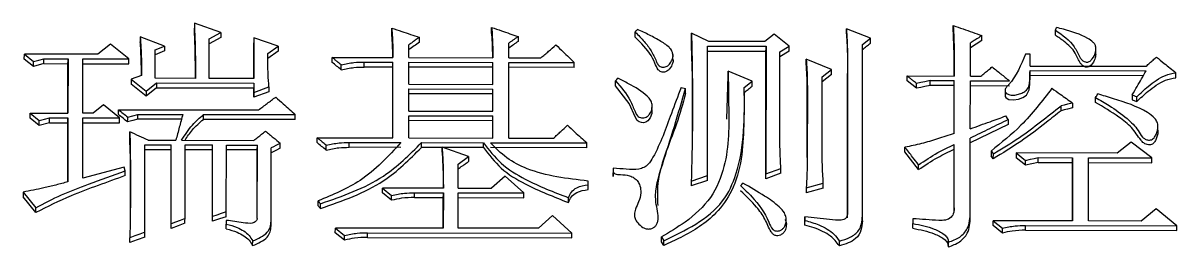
# Model space of a CAD drawing. Header units: millimetres. Extents: x 2301 to 4250, y 838 to 2217.
# Drawn here: x 2711.53 to 2722.4, y 1970.49 to 1972.6 of the extents above; entities that cross this region are included whole.
import ezdxf

# ---------------------------------------------------------------- set-up
doc = ezdxf.new("R2010")
doc.units = ezdxf.units.MM

msp = doc.modelspace()

# ---------------------------------------------------------------- linework, layer by layer
at = {"color": 7, "linetype": 'Continuous', "lineweight": 25}
for p, q in [((2713.394, 1972.512), (2713.145, 1972.599)), ((2713.145, 1972.599), (2713.145, 1972.552)), ((2713.285, 1972.452), (2713.394, 1972.512)), ((2715.946, 1972.512), (2715.946, 1972.559)), ((2717.298, 1972.467), (2717.299, 1972.514)), ((2717.991, 1972.426), (2717.829, 1972.504)), ((2718.607, 1972.494), (2718.521, 1972.425)), ((2718.748, 1972.381), (2718.607, 1972.494)), ((2719.516, 1972.458), (2719.289, 1972.545)), ((2712.355, 1972.402), (2712.236, 1972.307)), ((2712.528, 1972.263), (2712.355, 1972.402)), ((2712.863, 1972.383), (2712.636, 1972.47)), ((2712.636, 1972.47), (2712.636, 1972.423)), ((2712.777, 1972.349), (2712.863, 1972.383)), ((2713.393, 1972.465), (2713.285, 1972.405)), ((2713.285, 1972.079), (2713.285, 1972.452)), ((2713.707, 1972.46), (2713.707, 1972.078)), ((2713.934, 1972.381), (2713.707, 1972.46)), ((2713.707, 1972.46), (2713.707, 1972.413)), ((2713.707, 1972.078), (2713.707, 1972.413)), ((2713.837, 1972.312), (2713.934, 1972.381)), ((2715.167, 1972.275), (2715.167, 1972.396)), ((2716.108, 1972.273), (2716.109, 1972.412)), ((2717.979, 1971.165), (2717.98, 1972.383)), ((2717.98, 1972.383), (2718.532, 1972.382)), ((2718.521, 1972.425), (2717.991, 1972.426)), ((2718.532, 1972.382), (2718.531, 1971.181)), ((2718.661, 1972.329), (2718.748, 1972.381)), ((2719.439, 1970.786), (2719.44, 1972.397)), ((2719.44, 1972.397), (2719.516, 1972.458)), ((2720.565, 1972.435), (2720.457, 1972.366)), ((2720.457, 1972.101), (2720.457, 1972.413)), ((2711.543, 1972.261), (2711.544, 1972.308)), ((2711.544, 1972.308), (2711.63, 1972.238)), ((2712.236, 1972.307), (2711.544, 1972.308)), ((2712.777, 1972.08), (2712.777, 1972.349)), ((2712.863, 1972.337), (2712.777, 1972.302)), ((2713.934, 1972.335), (2713.837, 1972.266)), ((2714.442, 1972.23), (2714.443, 1972.276)), ((2714.443, 1972.276), (2715.016, 1972.275)), ((2715.167, 1972.275), (2715.957, 1972.274)), ((2716.108, 1972.273), (2716.411, 1972.273)), ((2717.654, 1972.295), (2717.654, 1972.306)), ((2717.654, 1972.259), (2717.654, 1972.284)), ((2717.98, 1972.336), (2718.531, 1972.335)), ((2718.53, 1971.136), (2718.531, 1972.335)), ((2718.748, 1972.334), (2718.661, 1972.283)), ((2718.661, 1971.582), (2718.661, 1972.329)), ((2721.02, 1972.308), (2720.976, 1972.308)), ((2721.019, 1972.195), (2721.02, 1972.308)), ((2721.639, 1972.302), (2721.639, 1972.349)), ((2711.63, 1972.192), (2711.543, 1972.261)), ((2711.63, 1972.192), (2711.63, 1972.238)), ((2711.727, 1972.218), (2711.63, 1972.192)), ((2711.727, 1972.264), (2711.955, 1972.264)), ((2711.727, 1972.218), (2711.727, 1972.264)), ((2711.727, 1972.218), (2711.954, 1972.217)), ((2711.955, 1972.264), (2711.954, 1971.751)), ((2711.954, 1971.751), (2711.954, 1972.217)), ((2712.095, 1972.263), (2712.528, 1972.263)), ((2712.095, 1971.751), (2712.095, 1972.263)), ((2712.095, 1972.217), (2712.528, 1972.216)), ((2714.529, 1972.161), (2714.529, 1972.207)), ((2714.745, 1972.233), (2715.016, 1972.232)), ((2714.745, 1972.186), (2714.745, 1972.233)), ((2715.016, 1972.186), (2714.745, 1972.186)), ((2715.015, 1971.519), (2715.016, 1972.232)), ((2715.015, 1971.519), (2715.016, 1972.186)), ((2715.016, 1972.186), (2715.016, 1972.232)), ((2715.167, 1972.232), (2715.957, 1972.23)), ((2715.167, 1972.024), (2715.167, 1972.232)), ((2715.957, 1972.184), (2715.167, 1972.185)), ((2715.957, 1972.022), (2715.957, 1972.23)), ((2715.957, 1972.022), (2715.957, 1972.184)), ((2716.108, 1972.23), (2716.725, 1972.229)), ((2716.108, 1971.517), (2716.108, 1972.23)), ((2716.725, 1972.182), (2716.108, 1972.184)), ((2719.148, 1972.164), (2718.91, 1972.26)), ((2719.061, 1972.095), (2719.148, 1972.164)), ((2719.299, 1972.172), (2719.298, 1970.812)), ((2719.299, 1972.172), (2719.299, 1972.126)), ((2721.019, 1972.195), (2722.112, 1972.193)), ((2712.647, 1972.106), (2712.549, 1972.072)), ((2712.549, 1972.072), (2712.69, 1971.959)), ((2713.155, 1972.079), (2712.777, 1972.08)), ((2713.707, 1972.078), (2713.285, 1972.079)), ((2717.114, 1972.009), (2717.114, 1972.055)), ((2718.161, 1971.697), (2718.174, 1972.102)), ((2718.402, 1972.052), (2718.174, 1972.148)), ((2718.174, 1972.102), (2718.174, 1972.148)), ((2719.148, 1972.117), (2719.061, 1972.048)), ((2719.061, 1971.355), (2719.061, 1972.095)), ((2719.298, 1970.768), (2719.299, 1972.126)), ((2719.862, 1972.102), (2720.305, 1972.101)), ((2719.862, 1972.055), (2719.862, 1972.102)), ((2719.948, 1971.986), (2719.862, 1972.055)), ((2720.078, 1972.058), (2720.305, 1972.058)), ((2720.078, 1972.012), (2720.078, 1972.058)), ((2720.305, 1971.562), (2720.305, 1972.058)), ((2720.305, 1972.011), (2720.305, 1972.058)), ((2720.456, 1971.605), (2720.457, 1972.057)), ((2720.457, 1972.101), (2720.554, 1972.101)), ((2720.457, 1972.057), (2720.825, 1972.057)), ((2721.019, 1972.152), (2722.112, 1972.15)), ((2721.019, 1972.105), (2721.019, 1972.152)), ((2722.085, 1972.103), (2721.019, 1972.105)), ((2722.393, 1972.085), (2722.393, 1972.132)), ((2712.69, 1971.913), (2712.549, 1972.026)), ((2712.69, 1971.959), (2712.787, 1972.037)), ((2712.787, 1971.99), (2712.69, 1971.913)), ((2712.69, 1971.959), (2712.69, 1971.913)), ((2712.787, 1972.037), (2713.707, 1972.035)), ((2712.787, 1971.99), (2713.707, 1971.989)), ((2713.707, 1972.035), (2713.707, 1971.948)), ((2713.707, 1972.035), (2713.707, 1971.989)), ((2713.707, 1971.948), (2713.847, 1972)), ((2713.707, 1971.902), (2713.707, 1971.989)), ((2713.847, 1971.954), (2713.707, 1971.902)), ((2713.847, 1972), (2713.847, 1971.954)), ((2715.167, 1972.024), (2715.957, 1972.022)), ((2715.167, 1971.98), (2715.957, 1971.979)), ((2715.167, 1971.772), (2715.167, 1971.98)), ((2715.957, 1971.77), (2715.957, 1971.979)), ((2717.731, 1971.993), (2717.774, 1971.984)), ((2717.774, 1971.938), (2717.774, 1971.984)), ((2718.326, 1971.992), (2718.402, 1972.052)), ((2718.326, 1971.946), (2718.326, 1971.992)), ((2718.921, 1971.947), (2718.92, 1971.355)), ((2718.92, 1971.901), (2718.921, 1971.947)), ((2720.305, 1972.011), (2720.078, 1972.012)), ((2720.305, 1971.562), (2720.305, 1972.011)), ((2720.457, 1972.011), (2720.824, 1972.01)), ((2720.785, 1971.974), (2720.785, 1971.971)), ((2720.785, 1971.961), (2720.785, 1971.927)), ((2715.957, 1971.933), (2715.167, 1971.934)), ((2715.956, 1971.77), (2715.957, 1971.933)), ((2718.92, 1971.336), (2718.92, 1971.901)), ((2721.982, 1971.924), (2722.025, 1971.907)), ((2721.982, 1971.924), (2721.982, 1971.878)), ((2721.982, 1971.878), (2722.025, 1971.861)), ((2711.597, 1971.752), (2711.684, 1971.682)), ((2711.597, 1971.752), (2711.954, 1971.751)), ((2711.597, 1971.706), (2711.597, 1971.752)), ((2712.192, 1971.751), (2712.095, 1971.751)), ((2712.29, 1971.829), (2712.192, 1971.751)), ((2712.441, 1971.707), (2712.29, 1971.829)), ((2712.43, 1971.785), (2713.75, 1971.783)), ((2712.43, 1971.739), (2712.43, 1971.785)), ((2712.614, 1971.741), (2713.036, 1971.741)), ((2712.614, 1971.696), (2712.614, 1971.741)), ((2713.23, 1971.694), (2713.231, 1971.74)), ((2713.231, 1971.74), (2714.096, 1971.739)), ((2715.167, 1971.772), (2715.957, 1971.77)), ((2715.167, 1971.728), (2715.957, 1971.727)), ((2715.167, 1971.519), (2715.167, 1971.728)), ((2717.456, 1971.788), (2717.457, 1971.832)), ((2717.457, 1971.834), (2717.457, 1971.834)), ((2721.311, 1971.775), (2721.311, 1971.821)), ((2711.683, 1971.636), (2711.597, 1971.706)), ((2711.683, 1971.636), (2711.684, 1971.682)), ((2711.781, 1971.662), (2711.683, 1971.636)), ((2711.781, 1971.708), (2711.954, 1971.708)), ((2711.781, 1971.662), (2711.781, 1971.708)), ((2711.781, 1971.662), (2711.954, 1971.662)), ((2711.953, 1971.106), (2711.954, 1971.662)), ((2711.954, 1971.708), (2711.954, 1971.106)), ((2712.094, 1971.141), (2712.095, 1971.708)), ((2712.095, 1971.708), (2712.441, 1971.707)), ((2712.095, 1971.662), (2712.441, 1971.661)), ((2712.441, 1971.661), (2712.441, 1971.707)), ((2713.024, 1971.695), (2712.614, 1971.696)), ((2714.096, 1971.693), (2713.23, 1971.694)), ((2715.956, 1971.681), (2715.167, 1971.682)), ((2715.956, 1971.518), (2715.957, 1971.727)), ((2715.956, 1971.518), (2715.956, 1971.681)), ((2720.813, 1971.646), (2720.456, 1971.472)), ((2720.813, 1971.692), (2720.792, 1971.726)), ((2720.813, 1971.692), (2720.813, 1971.646)), ((2722.224, 1971.593), (2722.224, 1971.639)), ((2712.538, 1971.53), (2712.538, 1971.576)), ((2712.54, 1971.373), (2712.538, 1971.53)), ((2714.301, 1971.521), (2715.015, 1971.519)), ((2714.301, 1971.475), (2714.301, 1971.521)), ((2715.167, 1971.519), (2715.956, 1971.518)), ((2716.108, 1971.517), (2716.53, 1971.517)), ((2720.456, 1970.819), (2720.456, 1971.518)), ((2712.678, 1970.632), (2712.679, 1971.454)), ((2712.927, 1971.408), (2712.678, 1971.408)), ((2712.679, 1971.454), (2712.927, 1971.453)), ((2712.711, 1971.497), (2712.971, 1971.497)), ((2712.926, 1970.666), (2712.927, 1971.408)), ((2712.927, 1970.71), (2712.927, 1971.453)), ((2712.927, 1971.408), (2712.927, 1971.453)), ((2713.025, 1971.497), (2713.706, 1971.496)), ((2713.057, 1971.453), (2713.317, 1971.453)), ((2713.057, 1970.762), (2713.057, 1971.453)), ((2713.317, 1971.407), (2713.057, 1971.408)), ((2713.316, 1970.78), (2713.317, 1971.453)), ((2713.316, 1970.735), (2713.317, 1971.407)), ((2713.317, 1971.407), (2713.317, 1971.453)), ((2713.446, 1970.823), (2713.447, 1971.452)), ((2713.738, 1971.406), (2713.446, 1971.407)), ((2713.447, 1971.452), (2713.739, 1971.452)), ((2713.738, 1970.761), (2713.739, 1971.452)), ((2713.738, 1971.406), (2713.739, 1971.452)), ((2713.738, 1970.761), (2713.738, 1971.406)), ((2713.868, 1970.735), (2713.869, 1971.425)), ((2714.388, 1971.405), (2714.388, 1971.451)), ((2714.604, 1971.476), (2715.091, 1971.476)), ((2714.604, 1971.431), (2714.604, 1971.476)), ((2715.091, 1971.43), (2714.604, 1971.431)), ((2715.285, 1971.43), (2715.286, 1971.475)), ((2715.48, 1971.429), (2715.285, 1971.43)), ((2715.286, 1971.475), (2715.87, 1971.474)), ((2715.729, 1971.344), (2715.48, 1971.431)), ((2715.87, 1971.429), (2715.486, 1971.429)), ((2715.87, 1971.429), (2715.87, 1971.474)), ((2716.843, 1971.427), (2715.934, 1971.429)), ((2715.935, 1971.474), (2716.843, 1971.472)), ((2719.839, 1971.387), (2719.84, 1971.432)), ((2720.304, 1970.863), (2720.305, 1971.457)), ((2720.304, 1970.862), (2720.305, 1971.412)), ((2721.971, 1971.48), (2721.841, 1971.376)), ((2722.165, 1971.332), (2721.971, 1971.48)), ((2712.54, 1971.377), (2712.54, 1970.723)), ((2715.632, 1971.274), (2715.729, 1971.344)), ((2719.969, 1971.221), (2719.839, 1971.387)), ((2720.651, 1971.396), (2720.673, 1971.369)), ((2720.651, 1971.396), (2720.651, 1971.35)), ((2720.672, 1971.324), (2720.651, 1971.35)), ((2720.672, 1971.324), (2720.673, 1971.369)), ((2720.889, 1971.378), (2720.975, 1971.308)), ((2721.841, 1971.376), (2720.889, 1971.378)), ((2720.975, 1971.262), (2720.889, 1971.332)), ((2720.975, 1971.262), (2720.975, 1971.308)), ((2721.094, 1971.334), (2721.419, 1971.333)), ((2721.094, 1971.288), (2721.094, 1971.334)), ((2721.419, 1971.333), (2721.418, 1970.738)), ((2721.419, 1971.288), (2721.419, 1971.333)), ((2721.57, 1971.333), (2722.165, 1971.332)), ((2721.57, 1970.738), (2721.57, 1971.333)), ((2712.484, 1971.245), (2712.094, 1971.141)), ((2712.494, 1971.21), (2712.484, 1971.245)), ((2712.494, 1971.165), (2712.494, 1971.21)), ((2715.631, 1971.047), (2715.632, 1971.274)), ((2717.092, 1971.236), (2717.092, 1971.201)), ((2717.092, 1971.236), (2717.092, 1971.191)), ((2717.092, 1971.201), (2717.092, 1971.156)), ((2717.092, 1971.156), (2717.092, 1971.191)), ((2718.671, 1971.188), (2718.53, 1971.136)), ((2718.531, 1971.181), (2718.671, 1971.233)), ((2719.969, 1971.221), (2719.969, 1971.266)), ((2721.094, 1971.288), (2720.975, 1971.262)), ((2721.094, 1971.288), (2721.419, 1971.288)), ((2721.418, 1970.738), (2721.419, 1971.288)), ((2721.57, 1971.288), (2722.165, 1971.286)), ((2716.075, 1971.16), (2715.945, 1971.046)), ((2716.248, 1971.002), (2716.075, 1971.16)), ((2716.854, 1971.079), (2716.854, 1971.114)), ((2716.854, 1971.034), (2716.854, 1971.079)), ((2717.827, 1971.113), (2717.979, 1971.165)), ((2717.979, 1971.12), (2717.827, 1971.068)), ((2718.53, 1971.136), (2718.531, 1971.181)), ((2718.909, 1971.049), (2719.071, 1971.093)), ((2711.532, 1971.01), (2711.531, 1970.966)), ((2711.532, 1971.01), (2711.65, 1970.862)), ((2714.917, 1971.048), (2715.004, 1970.978)), ((2715.491, 1971.047), (2714.917, 1971.048)), ((2714.917, 1971.003), (2714.917, 1971.048)), ((2715.004, 1970.933), (2714.917, 1971.003)), ((2715.004, 1970.933), (2715.004, 1970.978)), ((2715.22, 1971.004), (2715.491, 1971.003)), ((2715.22, 1970.959), (2715.22, 1971.004)), ((2715.491, 1971.003), (2715.49, 1970.67)), ((2715.631, 1971.047), (2715.945, 1971.046)), ((2715.631, 1971.003), (2716.248, 1971.002)), ((2715.631, 1970.67), (2715.631, 1971.003)), ((2719.071, 1971.048), (2718.909, 1971.004)), ((2711.65, 1970.817), (2711.531, 1970.966)), ((2711.65, 1970.817), (2711.65, 1970.862)), ((2714.333, 1970.856), (2714.333, 1970.9)), ((2715.22, 1970.959), (2715.49, 1970.958)), ((2715.49, 1970.67), (2715.49, 1970.958)), ((2715.631, 1970.958), (2716.248, 1970.957)), ((2720.304, 1970.818), (2720.304, 1970.863)), ((2713.316, 1970.735), (2713.316, 1970.78)), ((2716.518, 1970.791), (2716.388, 1970.669)), ((2716.702, 1970.624), (2716.518, 1970.791)), ((2718.712, 1970.791), (2718.712, 1970.797)), ((2718.898, 1970.743), (2718.898, 1970.778)), ((2718.898, 1970.778), (2718.898, 1970.733)), ((2719.439, 1970.741), (2719.439, 1970.786)), ((2719.915, 1970.759), (2719.914, 1970.714)), ((2719.915, 1970.759), (2719.915, 1970.715)), ((2720.453, 1970.712), (2720.454, 1970.756)), ((2720.455, 1970.774), (2720.456, 1970.819)), ((2722.208, 1970.851), (2722.067, 1970.737)), ((2722.403, 1970.693), (2722.208, 1970.851)), ((2712.926, 1970.666), (2712.927, 1970.71)), ((2713.446, 1970.744), (2713.446, 1970.709)), ((2713.446, 1970.744), (2713.446, 1970.7)), ((2713.446, 1970.665), (2713.446, 1970.709)), ((2713.446, 1970.665), (2713.446, 1970.7)), ((2713.868, 1970.69), (2713.868, 1970.735)), ((2714.473, 1970.628), (2714.474, 1970.672)), ((2714.474, 1970.672), (2714.56, 1970.602)), ((2715.49, 1970.67), (2714.474, 1970.672)), ((2716.388, 1970.669), (2715.631, 1970.67)), ((2718.898, 1970.698), (2718.898, 1970.743)), ((2718.898, 1970.698), (2718.898, 1970.733)), ((2719.914, 1970.67), (2719.915, 1970.715)), ((2719.914, 1970.67), (2719.914, 1970.714)), ((2720.672, 1970.74), (2720.758, 1970.669)), ((2721.418, 1970.738), (2720.672, 1970.74)), ((2720.672, 1970.695), (2720.672, 1970.74)), ((2720.758, 1970.625), (2720.672, 1970.695)), ((2720.758, 1970.625), (2720.758, 1970.669)), ((2720.975, 1970.695), (2722.403, 1970.693)), ((2720.975, 1970.651), (2720.975, 1970.695)), ((2720.975, 1970.651), (2722.402, 1970.648)), ((2722.067, 1970.737), (2721.57, 1970.738)), ((2712.537, 1970.535), (2712.537, 1970.579)), ((2713.694, 1970.507), (2713.695, 1970.551)), ((2714.56, 1970.558), (2714.473, 1970.628)), ((2714.56, 1970.558), (2714.56, 1970.602)), ((2714.776, 1970.628), (2716.702, 1970.624)), ((2714.776, 1970.583), (2714.776, 1970.628)), ((2714.776, 1970.583), (2716.702, 1970.58)), ((2717.545, 1970.543), (2717.546, 1970.588)), ((2717.567, 1970.508), (2717.545, 1970.543)), ((2717.546, 1970.588), (2717.567, 1970.552))]:
    msp.add_line(p, q, dxfattribs=at)
at = {"color": 7, "linetype": 'Continuous', "lineweight": 25, "flags": 128}
for points in [[(2713.394, 1972.512), (2713.393, 1972.486), (2713.393, 1972.465)], [(2715.005, 1972.506), (2715.005, 1972.532), (2715.005, 1972.552)], [(2717.299, 1972.514), (2717.309, 1972.527), (2717.32, 1972.54)], [(2717.828, 1972.457), (2717.829, 1972.483), (2717.829, 1972.504)], [(2719.289, 1972.498), (2719.289, 1972.524), (2719.289, 1972.545)], [(2720.295, 1972.53), (2720.295, 1972.557), (2720.295, 1972.577)], [(2721.258, 1972.485), (2721.258, 1972.5), (2721.258, 1972.516), (2721.258, 1972.532)], [(2712.863, 1972.383), (2712.863, 1972.357), (2712.863, 1972.337)], [(2713.934, 1972.381), (2713.934, 1972.355), (2713.934, 1972.335)], [(2715.265, 1972.419), (2715.265, 1972.445), (2715.265, 1972.465)], [(2716.195, 1972.472), (2716.195, 1972.446), (2716.195, 1972.426)], [(2718.531, 1972.335), (2718.532, 1972.361), (2718.532, 1972.382)], [(2718.748, 1972.334), (2718.748, 1972.361), (2718.748, 1972.381)], [(2719.516, 1972.411), (2719.516, 1972.437), (2719.516, 1972.458)], [(2720.565, 1972.435), (2720.565, 1972.461), (2720.565, 1972.482)], [(2711.63, 1972.238), (2711.679, 1972.251), (2711.727, 1972.264)], [(2711.954, 1972.217), (2711.955, 1972.243), (2711.955, 1972.264)], [(2712.528, 1972.216), (2712.528, 1972.242), (2712.528, 1972.263)], [(2715.957, 1972.184), (2715.957, 1972.21), (2715.957, 1972.23)], [(2716.725, 1972.182), (2716.725, 1972.208), (2716.725, 1972.229)], [(2718.91, 1972.213), (2718.91, 1972.239), (2718.91, 1972.26)], [(2719.148, 1972.117), (2719.148, 1972.143), (2719.148, 1972.164)], [(2712.549, 1972.072), (2712.549, 1972.046), (2712.549, 1972.026)], [(2717.114, 1972.055), (2717.125, 1972.068), (2717.136, 1972.081)], [(2720.078, 1972.058), (2720.029, 1972.048), (2719.989, 1972.04), (2719.948, 1972.032)], [(2720.79, 1971.936), (2720.784, 1971.923), (2720.785, 1971.91), (2720.792, 1971.899), (2720.804, 1971.889), (2720.818, 1971.882), (2720.864, 1971.876), (2720.909, 1971.883), (2720.95, 1971.899), (2720.985, 1971.923), (2721.009, 1971.971), (2721.016, 1972.023), (2721.019, 1972.105), (2721.019, 1972.105)], [(2712.787, 1972.037), (2712.787, 1972.011), (2712.787, 1971.99)], [(2713.707, 1971.948), (2713.707, 1971.922), (2713.707, 1971.902)], [(2715.957, 1971.933), (2715.957, 1971.958), (2715.957, 1971.979)], [(2717.456, 1971.788), (2717.456, 1971.748), (2717.44, 1971.708), (2717.419, 1971.681), (2717.4, 1971.668), (2717.378, 1971.662), (2717.357, 1971.663), (2717.335, 1971.67), (2717.318, 1971.683), (2717.301, 1971.71), (2717.241, 1971.843), (2717.114, 1972.009), (2717.114, 1972.009)], [(2718.401, 1972.006), (2718.401, 1972.032), (2718.402, 1972.052)], [(2719.948, 1971.986), (2719.948, 1972.012), (2719.948, 1972.032)], [(2720.078, 1972.012), (2720.029, 1972.002), (2719.989, 1971.994), (2719.948, 1971.986)], [(2721.419, 1971.847), (2721.371, 1971.836), (2721.341, 1971.828), (2721.311, 1971.821)], [(2721.419, 1971.847), (2721.419, 1971.821), (2721.419, 1971.801)], [(2721.636, 1971.853), (2721.636, 1971.873), (2721.636, 1971.886), (2721.636, 1971.899)], [(2722.025, 1971.861), (2722.025, 1971.884), (2722.025, 1971.895), (2722.025, 1971.907)], [(2712.517, 1971.715), (2712.565, 1971.728), (2712.614, 1971.741)], [(2714.096, 1971.693), (2714.096, 1971.719), (2714.096, 1971.739)], [(2721.419, 1971.801), (2721.371, 1971.79), (2721.341, 1971.782), (2721.311, 1971.775)], [(2711.684, 1971.682), (2711.732, 1971.695), (2711.781, 1971.708)], [(2711.954, 1971.662), (2711.954, 1971.688), (2711.954, 1971.708)], [(2712.516, 1971.67), (2712.517, 1971.695), (2712.517, 1971.715)], [(2712.614, 1971.696), (2712.565, 1971.683), (2712.516, 1971.67)], [(2715.956, 1971.681), (2715.956, 1971.706), (2715.957, 1971.727)], [(2713.955, 1971.423), (2713.912, 1971.402), (2713.868, 1971.38)], [(2713.955, 1971.469), (2713.933, 1971.458), (2713.912, 1971.447), (2713.89, 1971.436), (2713.869, 1971.425)], [(2713.955, 1971.423), (2713.955, 1971.449), (2713.955, 1971.469)], [(2715.48, 1971.386), (2715.48, 1971.411), (2715.48, 1971.431)], [(2716.843, 1971.427), (2716.843, 1971.452), (2716.843, 1971.472)], [(2720.305, 1971.412), (2720.305, 1971.425), (2720.305, 1971.439), (2720.305, 1971.457)], [(2715.729, 1971.344), (2715.729, 1971.318), (2715.729, 1971.298)], [(2720.889, 1971.378), (2720.889, 1971.352), (2720.889, 1971.332)], [(2720.975, 1971.308), (2721.024, 1971.318), (2721.059, 1971.326), (2721.094, 1971.334)], [(2722.165, 1971.286), (2722.165, 1971.312), (2722.165, 1971.332)], [(2718.671, 1971.188), (2718.671, 1971.214), (2718.671, 1971.233)], [(2717.827, 1971.113), (2717.827, 1971.087), (2717.827, 1971.068)], [(2717.979, 1971.12), (2717.979, 1971.145), (2717.979, 1971.165)], [(2718.292, 1971.068), (2718.303, 1971.081), (2718.314, 1971.094)], [(2719.071, 1971.048), (2719.071, 1971.073), (2719.071, 1971.093)], [(2715.49, 1970.958), (2715.491, 1970.983), (2715.491, 1971.003)], [(2716.248, 1970.957), (2716.248, 1970.982), (2716.248, 1971.002)], [(2718.909, 1971.049), (2718.909, 1971.024), (2718.909, 1971.004)], [(2714.311, 1970.882), (2714.311, 1970.898), (2714.311, 1970.912), (2714.312, 1970.927)], [(2714.311, 1970.882), (2714.317, 1970.875), (2714.322, 1970.869), (2714.333, 1970.856)], [(2714.312, 1970.927), (2714.322, 1970.913), (2714.333, 1970.9)], [(2713.057, 1970.762), (2713.011, 1970.744), (2712.969, 1970.727), (2712.927, 1970.71)], [(2713.056, 1970.718), (2713.056, 1970.743), (2713.057, 1970.762)], [(2713.446, 1970.823), (2713.399, 1970.807), (2713.358, 1970.793), (2713.316, 1970.78)], [(2713.446, 1970.778), (2713.381, 1970.757), (2713.316, 1970.735)], [(2713.446, 1970.778), (2713.446, 1970.803), (2713.446, 1970.823)], [(2713.056, 1970.718), (2712.991, 1970.692), (2712.926, 1970.666)], [(2722.402, 1970.648), (2722.403, 1970.673), (2722.403, 1970.693)], [(2712.678, 1970.632), (2712.632, 1970.614), (2712.584, 1970.597), (2712.537, 1970.579)], [(2712.678, 1970.587), (2712.607, 1970.561), (2712.537, 1970.535)], [(2712.678, 1970.587), (2712.678, 1970.612), (2712.678, 1970.632)], [(2716.702, 1970.58), (2716.702, 1970.605), (2716.702, 1970.624)], [(2717.567, 1970.508), (2717.567, 1970.528), (2717.567, 1970.54), (2717.567, 1970.552)], [(2719.222, 1970.505), (2719.222, 1970.518), (2719.222, 1970.531), (2719.222, 1970.549)], [(2720.25, 1970.494), (2720.25, 1970.507), (2720.25, 1970.52), (2720.25, 1970.539)]]:
    msp.add_lwpolyline(points, dxfattribs=at)
at = {"color": 7, "linetype": 'Continuous', "lineweight": 25}
for points, knots in [([(2713.145, 1972.599), (2713.149, 1972.502), (2713.154, 1972.366), (2713.155, 1972.193), (2713.155, 1972.117), (2713.155, 1972.079)], [0, 0, 0, 0, 0.5632267, 0.7816065, 1, 1, 1, 1]), ([(2713.155, 1972.079), (2713.155, 1972.112), (2713.155, 1972.194), (2713.153, 1972.351), (2713.148, 1972.476), (2713.145, 1972.552)], [0, 0, 0, 0, 0.208731, 0.5152, 1, 1, 1, 1]), ([(2715.005, 1972.552), (2715.007, 1972.523), (2715.012, 1972.462), (2715.015, 1972.37), (2715.016, 1972.307), (2715.016, 1972.275)], [0, 0, 0, 0, 0.319584, 0.659717, 1, 1, 1, 1]), ([(2715.005, 1972.552), (2715.037, 1972.542), (2715.095, 1972.522), (2715.182, 1972.493), (2715.237, 1972.475), (2715.265, 1972.465)], [0, 0, 0, 0, 0.3604045, 0.6802023, 1, 1, 1, 1]), ([(2715.015, 1972.275), (2715.015, 1972.29), (2715.014, 1972.335), (2715.011, 1972.412), (2715.007, 1972.474), (2715.005, 1972.506)], [0, 0, 0, 0, 0.186507, 0.593139, 1, 1, 1, 1]), ([(2715.946, 1972.559), (2715.949, 1972.529), (2715.953, 1972.467), (2715.956, 1972.372), (2715.957, 1972.306), (2715.957, 1972.274)], [0, 0, 0, 0, 0.314477, 0.657155, 1, 1, 1, 1]), ([(2715.946, 1972.559), (2715.977, 1972.549), (2716.034, 1972.529), (2716.117, 1972.5), (2716.169, 1972.481), (2716.195, 1972.472)], [0, 0, 0, 0, 0.374011, 0.687005, 1, 1, 1, 1]), ([(2715.956, 1972.274), (2715.956, 1972.288), (2715.956, 1972.336), (2715.953, 1972.415), (2715.949, 1972.48), (2715.946, 1972.512)], [0, 0, 0, 0, 0.185295, 0.592481, 1, 1, 1, 1]), ([(2717.299, 1972.514), (2717.328, 1972.485), (2717.384, 1972.43), (2717.453, 1972.339), (2717.488, 1972.264), (2717.508, 1972.215), (2717.524, 1972.196), (2717.541, 1972.187), (2717.561, 1972.184), (2717.581, 1972.186), (2717.603, 1972.195), (2717.628, 1972.217), (2717.646, 1972.25), (2717.658, 1972.289), (2717.65, 1972.327), (2717.618, 1972.38), (2717.537, 1972.431), (2717.434, 1972.488), (2717.358, 1972.522), (2717.32, 1972.54)], [0, 0, 0, 0, 0.120486, 0.230167, 0.339822, 0.3746, 0.39298, 0.411575, 0.427591, 0.446557, 0.467304, 0.493911, 0.54294, 0.579845, 0.617018, 0.661528, 0.765545, 0.882402, 1, 1, 1, 1]), ([(2717.829, 1972.504), (2717.831, 1972.429), (2717.836, 1972.203), (2717.842, 1971.74), (2717.833, 1971.351), (2717.827, 1971.113)], [0, 0, 0, 0, 0.1629699, 0.4889248, 1, 1, 1, 1]), ([(2719.289, 1972.545), (2719.291, 1972.508), (2719.296, 1972.435), (2719.299, 1972.31), (2719.299, 1972.223), (2719.299, 1972.172)], [0, 0, 0, 0, 0.296264, 0.592549, 1, 1, 1, 1]), ([(2719.289, 1972.498), (2719.291, 1972.461), (2719.296, 1972.389), (2719.299, 1972.265), (2719.299, 1972.177), (2719.299, 1972.126)], [0, 0, 0, 0, 0.293714, 0.587449, 1, 1, 1, 1]), ([(2720.295, 1972.577), (2720.299, 1972.496), (2720.304, 1972.376), (2720.305, 1972.217), (2720.305, 1972.14), (2720.305, 1972.101)], [0, 0, 0, 0, 0.51479, 0.757386, 1, 1, 1, 1]), ([(2720.295, 1972.577), (2720.326, 1972.566), (2720.387, 1972.545), (2720.477, 1972.513), (2720.536, 1972.492), (2720.565, 1972.482)], [0, 0, 0, 0, 0.343534, 0.671767, 1, 1, 1, 1]), ([(2720.305, 1972.101), (2720.305, 1972.127), (2720.305, 1972.194), (2720.303, 1972.337), (2720.298, 1972.454), (2720.295, 1972.53)], [0, 0, 0, 0, 0.180625, 0.46896, 1, 1, 1, 1]), ([(2721.258, 1972.532), (2721.325, 1972.486), (2721.427, 1972.416), (2721.473, 1972.302), (2721.501, 1972.257), (2721.519, 1972.242), (2721.536, 1972.234), (2721.555, 1972.231), (2721.571, 1972.234), (2721.589, 1972.245), (2721.616, 1972.275), (2721.637, 1972.318), (2721.641, 1972.364), (2721.633, 1972.395), (2721.608, 1972.427), (2721.514, 1972.49), (2721.391, 1972.526), (2721.29, 1972.553), (2721.269, 1972.558)], [0, 0, 0, 0, 0.227642, 0.340918, 0.369431, 0.383636, 0.40814, 0.421602, 0.435184, 0.450933, 0.481252, 0.554321, 0.592682, 0.621742, 0.650784, 0.712011, 0.938181, 1, 1, 1, 1]), ([(2721.258, 1972.532), (2721.259, 1972.534), (2721.261, 1972.54), (2721.265, 1972.549), (2721.267, 1972.555), (2721.269, 1972.558)], [0, 0, 0, 0, 0.250291, 0.625145, 1, 1, 1, 1]), ([(2712.636, 1972.47), (2712.638, 1972.436), (2712.642, 1972.367), (2712.647, 1972.246), (2712.647, 1972.159), (2712.647, 1972.106)], [0, 0, 0, 0, 0.284728, 0.569466, 1, 1, 1, 1]), ([(2712.646, 1972.106), (2712.646, 1972.125), (2712.646, 1972.178), (2712.644, 1972.284), (2712.639, 1972.371), (2712.636, 1972.423)], [0, 0, 0, 0, 0.178051, 0.501334, 1, 1, 1, 1]), ([(2715.265, 1972.465), (2715.252, 1972.456), (2715.229, 1972.44), (2715.197, 1972.417), (2715.177, 1972.403), (2715.167, 1972.396)], [0, 0, 0, 0, 0.400148, 0.700074, 1, 1, 1, 1]), ([(2715.265, 1972.419), (2715.248, 1972.407), (2715.216, 1972.384), (2715.184, 1972.361), (2715.167, 1972.35)], [0, 0, 0, 0, 0.500981, 1, 1, 1, 1]), ([(2716.195, 1972.472), (2716.188, 1972.467), (2716.174, 1972.457), (2716.152, 1972.442), (2716.13, 1972.427), (2716.116, 1972.417), (2716.109, 1972.412)], [0, 0, 0, 0, 0.25, 0.5, 0.75, 1, 1, 1, 1]), ([(2716.195, 1972.426), (2716.181, 1972.416), (2716.152, 1972.395), (2716.123, 1972.375), (2716.109, 1972.365)], [0, 0, 0, 0, 0.501104, 1, 1, 1, 1]), ([(2716.411, 1972.273), (2716.423, 1972.283), (2716.447, 1972.304), (2716.494, 1972.344), (2716.529, 1972.374), (2716.552, 1972.394)], [0, 0, 0, 0, 0.254609, 0.509219, 1, 1, 1, 1]), ([(2716.552, 1972.394), (2716.575, 1972.372), (2716.615, 1972.334), (2716.673, 1972.279), (2716.708, 1972.246), (2716.725, 1972.229)], [0, 0, 0, 0, 0.393554, 0.696777, 1, 1, 1, 1]), ([(2717.653, 1972.259), (2717.653, 1972.258), (2717.658, 1972.245), (2717.65, 1972.212), (2717.632, 1972.177), (2717.607, 1972.152), (2717.586, 1972.141), (2717.564, 1972.137), (2717.543, 1972.14), (2717.526, 1972.149), (2717.502, 1972.174), (2717.472, 1972.27), (2717.395, 1972.373), (2717.32, 1972.446), (2717.298, 1972.467)], [0, 0, 0, 0, 0.004934, 0.070078, 0.167112, 0.208023, 0.242926, 0.27788, 0.312683, 0.339657, 0.36657, 0.483284, 0.85074, 1, 1, 1, 1]), ([(2717.833, 1972.237), (2717.833, 1972.256), (2717.832, 1972.292), (2717.83, 1972.366), (2717.829, 1972.421), (2717.828, 1972.457)], [0, 0, 0, 0, 0.249999, 0.499999, 1, 1, 1, 1]), ([(2719.44, 1972.351), (2719.453, 1972.361), (2719.478, 1972.381), (2719.503, 1972.401), (2719.516, 1972.411)], [0, 0, 0, 0, 0.5, 1, 1, 1, 1]), ([(2720.565, 1972.482), (2720.552, 1972.473), (2720.527, 1972.457), (2720.491, 1972.434), (2720.468, 1972.42), (2720.457, 1972.413)], [0, 0, 0, 0, 0.37438, 0.68719, 1, 1, 1, 1]), ([(2721.638, 1972.303), (2721.636, 1972.289), (2721.631, 1972.253), (2721.606, 1972.215), (2721.58, 1972.192), (2721.565, 1972.186), (2721.549, 1972.184), (2721.531, 1972.189), (2721.511, 1972.201), (2721.476, 1972.242), (2721.448, 1972.332), (2721.356, 1972.418), (2721.285, 1972.466), (2721.258, 1972.485)], [0, 0, 0, 0, 0.075154, 0.191441, 0.226394, 0.248887, 0.271547, 0.299758, 0.340806, 0.382933, 0.572526, 0.832032, 1, 1, 1, 1]), ([(2713.847, 1972), (2713.845, 1972.039), (2713.84, 1972.11), (2713.837, 1972.214), (2713.837, 1972.279), (2713.837, 1972.312)], [0, 0, 0, 0, 0.370983, 0.685388, 1, 1, 1, 1]), ([(2714.529, 1972.207), (2714.517, 1972.217), (2714.496, 1972.233), (2714.467, 1972.257), (2714.451, 1972.27), (2714.443, 1972.276)], [0, 0, 0, 0, 0.4283604, 0.7141802, 1, 1, 1, 1]), ([(2720.976, 1972.308), (2720.934, 1972.205), (2720.887, 1972.093), (2720.796, 1971.997), (2720.783, 1971.975), (2720.784, 1971.956), (2720.792, 1971.944), (2720.804, 1971.934), (2720.827, 1971.923), (2720.865, 1971.92), (2720.91, 1971.928), (2720.951, 1971.944), (2720.992, 1971.97), (2721.013, 1972.017), (2721.017, 1972.079), (2721.018, 1972.124), (2721.019, 1972.152)], [0, 0, 0, 0, 0.410683, 0.44895, 0.485442, 0.501739, 0.51856, 0.536626, 0.555643, 0.608214, 0.659889, 0.710594, 0.760792, 0.827972, 0.894991, 1, 1, 1, 1]), ([(2722.112, 1972.193), (2722.124, 1972.204), (2722.146, 1972.223), (2722.178, 1972.252), (2722.199, 1972.27), (2722.209, 1972.28)], [0, 0, 0, 0, 0.362123, 0.681062, 1, 1, 1, 1]), ([(2722.209, 1972.28), (2722.234, 1972.26), (2722.277, 1972.225), (2722.338, 1972.176), (2722.375, 1972.147), (2722.393, 1972.132)], [0, 0, 0, 0, 0.403141, 0.70157, 1, 1, 1, 1]), ([(2714.529, 1972.161), (2714.514, 1972.172), (2714.486, 1972.195), (2714.457, 1972.218), (2714.442, 1972.23)], [0, 0, 0, 0, 0.499999, 1, 1, 1, 1]), ([(2714.529, 1972.207), (2714.569, 1972.216), (2714.64, 1972.231), (2714.713, 1972.232), (2714.745, 1972.233)], [0, 0, 0, 0, 0.558835, 1, 1, 1, 1]), ([(2714.529, 1972.161), (2714.569, 1972.169), (2714.64, 1972.184), (2714.713, 1972.186), (2714.745, 1972.186)], [0, 0, 0, 0, 0.558823, 1, 1, 1, 1]), ([(2717.833, 1972.228), (2717.835, 1972.077), (2717.838, 1971.851), (2717.835, 1971.59), (2717.834, 1971.482), (2717.834, 1971.461), (2717.834, 1971.459), (2717.834, 1971.459), (2717.834, 1971.459)], [0, 0, 0, 0, 0.593211, 0.883787, 0.986393, 0.993028, 0.998125, 1, 1, 1, 1]), ([(2718.91, 1972.26), (2718.913, 1972.226), (2718.918, 1972.158), (2718.92, 1972.054), (2718.921, 1971.983), (2718.921, 1971.947)], [0, 0, 0, 0, 0.318731, 0.6592723, 1, 1, 1, 1]), ([(2718.92, 1971.901), (2718.92, 1971.934), (2718.92, 1972.003), (2718.917, 1972.107), (2718.912, 1972.178), (2718.91, 1972.213)], [0, 0, 0, 0, 0.315997, 0.657909, 1, 1, 1, 1]), ([(2720.554, 1972.101), (2720.567, 1972.11), (2720.591, 1972.13), (2720.627, 1972.159), (2720.651, 1972.178), (2720.662, 1972.187)], [0, 0, 0, 0, 0.342692, 0.671346, 1, 1, 1, 1]), ([(2720.662, 1972.187), (2720.69, 1972.165), (2720.744, 1972.122), (2720.798, 1972.078), (2720.825, 1972.057)], [0, 0, 0, 0, 0.5, 1, 1, 1, 1]), ([(2717.114, 1972.055), (2717.166, 1971.996), (2717.242, 1971.907), (2717.286, 1971.791), (2717.309, 1971.74), (2717.327, 1971.72), (2717.347, 1971.71), (2717.37, 1971.706), (2717.392, 1971.709), (2717.415, 1971.721), (2717.438, 1971.746), (2717.458, 1971.785), (2717.46, 1971.832), (2717.445, 1971.876), (2717.378, 1971.951), (2717.267, 1972.014), (2717.17, 1972.064), (2717.136, 1972.081)], [0, 0, 0, 0, 0.226354, 0.339207, 0.374159, 0.395068, 0.416135, 0.435555, 0.456987, 0.476773, 0.506217, 0.555773, 0.604136, 0.646938, 0.693733, 0.894301, 1, 1, 1, 1]), ([(2718.174, 1972.148), (2718.176, 1972.044), (2718.181, 1971.745), (2718.185, 1971.337), (2718.028, 1970.947), (2717.795, 1970.735), (2717.621, 1970.632), (2717.546, 1970.588)], [0, 0, 0, 0, 0.178225, 0.509524, 0.685628, 0.86265, 1, 1, 1, 1]), ([(2719.948, 1972.032), (2719.936, 1972.042), (2719.915, 1972.059), (2719.887, 1972.082), (2719.87, 1972.095), (2719.862, 1972.102)], [0, 0, 0, 0, 0.4283606, 0.7141803, 1, 1, 1, 1]), ([(2721.982, 1971.924), (2721.997, 1971.951), (2722.026, 1972.001), (2722.07, 1972.076), (2722.098, 1972.125), (2722.112, 1972.15)], [0, 0, 0, 0, 0.349952, 0.674976, 1, 1, 1, 1]), ([(2722.025, 1971.907), (2722.06, 1971.94), (2722.117, 1971.995), (2722.207, 1972.062), (2722.292, 1972.113), (2722.359, 1972.125), (2722.393, 1972.132)], [0, 0, 0, 0, 0.334415, 0.553138, 0.774737, 1, 1, 1, 1]), ([(2722.025, 1971.861), (2722.059, 1971.894), (2722.117, 1971.949), (2722.207, 1972.015), (2722.292, 1972.067), (2722.359, 1972.079), (2722.393, 1972.085)], [0, 0, 0, 0, 0.334339, 0.553042, 0.774659, 1, 1, 1, 1]), ([(2717.731, 1971.993), (2717.7, 1971.911), (2717.617, 1971.692), (2717.53, 1971.444), (2717.431, 1971.277), (2717.382, 1971.239), (2717.311, 1971.218), (2717.212, 1971.224), (2717.133, 1971.232), (2717.092, 1971.236)], [0, 0, 0, 0, 0.239125, 0.645779, 0.717633, 0.759609, 0.801685, 0.898672, 1, 1, 1, 1]), ([(2717.092, 1971.201), (2717.092, 1971.199), (2717.094, 1971.194), (2717.1, 1971.187), (2717.112, 1971.18), (2717.134, 1971.176), (2717.18, 1971.173), (2717.235, 1971.171), (2717.291, 1971.144), (2717.325, 1971.111), (2717.348, 1971.063), (2717.356, 1970.996), (2717.335, 1970.921), (2717.302, 1970.858), (2717.288, 1970.804), (2717.295, 1970.759), (2717.323, 1970.716), (2717.36, 1970.682), (2717.4, 1970.664), (2717.432, 1970.661), (2717.461, 1970.669), (2717.484, 1970.684), (2717.502, 1970.705), (2717.514, 1970.734), (2717.517, 1970.812), (2717.464, 1970.99), (2717.601, 1971.403), (2717.704, 1971.747), (2717.774, 1971.984)], [0, 0, 0, 0, 0.003563, 0.007141, 0.011667, 0.022281, 0.03379, 0.068952, 0.089643, 0.110397, 0.130498, 0.162022, 0.201668, 0.236438, 0.259111, 0.277, 0.29888, 0.327265, 0.340596, 0.354041, 0.36589, 0.376926, 0.38899, 0.402934, 0.419058, 0.496673, 0.653151, 1, 1, 1, 1]), ([(2717.567, 1970.552), (2717.67, 1970.601), (2717.876, 1970.698), (2718.136, 1970.903), (2718.334, 1971.35), (2718.329, 1971.717), (2718.326, 1971.992)], [0, 0, 0, 0, 0.180959, 0.363242, 0.524232, 1, 1, 1, 1]), ([(2718.326, 1971.946), (2718.325, 1971.843), (2718.323, 1971.534), (2718.294, 1971.128), (2718.044, 1970.767), (2717.8, 1970.614), (2717.621, 1970.533), (2717.567, 1970.508)], [0, 0, 0, 0, 0.180756, 0.544805, 0.687033, 0.905677, 1, 1, 1, 1]), ([(2718.326, 1971.946), (2718.332, 1971.951), (2718.344, 1971.961), (2718.363, 1971.976), (2718.382, 1971.991), (2718.395, 1972.001), (2718.401, 1972.006)], [0, 0, 0, 0, 0.25, 0.5, 0.75, 1, 1, 1, 1]), ([(2721.225, 1971.986), (2721.133, 1971.866), (2720.968, 1971.649), (2720.748, 1971.474), (2720.651, 1971.396)], [0, 0, 0, 0, 0.555283, 1, 1, 1, 1]), ([(2721.225, 1971.986), (2721.251, 1971.968), (2721.296, 1971.935), (2721.361, 1971.889), (2721.4, 1971.861), (2721.419, 1971.847)], [0, 0, 0, 0, 0.400141, 0.70007, 1, 1, 1, 1]), ([(2713.75, 1971.783), (2713.777, 1971.803), (2713.818, 1971.833), (2713.872, 1971.874), (2713.899, 1971.894), (2713.912, 1971.904)], [0, 0, 0, 0, 0.5, 0.75, 1, 1, 1, 1]), ([(2713.912, 1971.904), (2713.936, 1971.883), (2713.978, 1971.845), (2714.039, 1971.79), (2714.077, 1971.756), (2714.096, 1971.739)], [0, 0, 0, 0, 0.382288, 0.691144, 1, 1, 1, 1]), ([(2717.774, 1971.938), (2717.747, 1971.842), (2717.665, 1971.548), (2717.497, 1971.206), (2717.508, 1970.942), (2717.511, 1970.884)], [0, 0, 0, 0, 0.274954, 0.84062, 1, 1, 1, 1]), ([(2721.636, 1971.899), (2721.679, 1971.874), (2721.783, 1971.815), (2721.922, 1971.715), (2722.029, 1971.614), (2722.064, 1971.535), (2722.103, 1971.507), (2722.13, 1971.499), (2722.154, 1971.499), (2722.173, 1971.506), (2722.192, 1971.524), (2722.214, 1971.565), (2722.229, 1971.616), (2722.219, 1971.67), (2722.185, 1971.716), (2722.058, 1971.808), (2721.866, 1971.869), (2721.706, 1971.918), (2721.657, 1971.934)], [0, 0, 0, 0, 0.0982305, 0.2380808, 0.342824, 0.3950127, 0.4156162, 0.4363067, 0.4488043, 0.4613909, 0.4749584, 0.5000075, 0.5591638, 0.5871907, 0.6151163, 0.6746096, 0.9000732, 1, 1, 1, 1]), ([(2721.636, 1971.899), (2721.639, 1971.905), (2721.647, 1971.916), (2721.654, 1971.928), (2721.657, 1971.934)], [0, 0, 0, 0, 0.499456, 1, 1, 1, 1]), ([(2722.222, 1971.593), (2722.223, 1971.587), (2722.226, 1971.556), (2722.211, 1971.514), (2722.19, 1971.476), (2722.172, 1971.46), (2722.154, 1971.454), (2722.133, 1971.453), (2722.111, 1971.459), (2722.085, 1971.473), (2722.039, 1971.527), (2721.982, 1971.622), (2721.83, 1971.739), (2721.71, 1971.809), (2721.636, 1971.853)], [0, 0, 0, 0, 0.02232, 0.1187247, 0.1624937, 0.1838858, 0.2054796, 0.2245934, 0.2537432, 0.2835186, 0.3271043, 0.5106076, 0.6943614, 1, 1, 1, 1]), ([(2712.43, 1971.785), (2712.445, 1971.774), (2712.473, 1971.75), (2712.502, 1971.727), (2712.517, 1971.715)], [0, 0, 0, 0, 0.5, 1, 1, 1, 1]), ([(2712.516, 1971.67), (2712.502, 1971.681), (2712.473, 1971.705), (2712.444, 1971.728), (2712.43, 1971.739)], [0, 0, 0, 0, 0.499999, 1, 1, 1, 1]), ([(2713.036, 1971.741), (2713.025, 1971.7), (2713.003, 1971.619), (2712.982, 1971.538), (2712.971, 1971.497)], [0, 0, 0, 0, 0.5, 1, 1, 1, 1]), ([(2713.025, 1971.497), (2713.056, 1971.547), (2713.113, 1971.636), (2713.195, 1971.708), (2713.231, 1971.74)], [0, 0, 0, 0, 0.5562608, 1, 1, 1, 1]), ([(2721.311, 1971.775), (2721.265, 1971.739), (2721.14, 1971.64), (2720.934, 1971.482), (2720.76, 1971.377), (2720.672, 1971.324)], [0, 0, 0, 0, 0.227248, 0.612658, 1, 1, 1, 1]), ([(2720.673, 1971.369), (2720.756, 1971.419), (2720.91, 1971.512), (2721.118, 1971.669), (2721.247, 1971.77), (2721.311, 1971.821)], [0, 0, 0, 0, 0.3679592, 0.6837741, 1, 1, 1, 1]), ([(2713.057, 1971.497), (2713.079, 1971.53), (2713.126, 1971.604), (2713.194, 1971.663), (2713.23, 1971.694)], [0, 0, 0, 0, 0.461428, 1, 1, 1, 1]), ([(2716.53, 1971.517), (2716.541, 1971.527), (2716.564, 1971.549), (2716.607, 1971.589), (2716.639, 1971.619), (2716.66, 1971.638)], [0, 0, 0, 0, 0.264853, 0.529705, 1, 1, 1, 1]), ([(2716.66, 1971.638), (2716.683, 1971.617), (2716.725, 1971.579), (2716.787, 1971.524), (2716.824, 1971.489), (2716.843, 1971.472)], [0, 0, 0, 0, 0.382288, 0.691144, 1, 1, 1, 1]), ([(2720.456, 1971.605), (2720.487, 1971.616), (2720.549, 1971.639), (2720.661, 1971.679), (2720.742, 1971.708), (2720.792, 1971.726)], [0, 0, 0, 0, 0.276037, 0.552075, 1, 1, 1, 1]), ([(2720.813, 1971.692), (2720.755, 1971.663), (2720.666, 1971.62), (2720.547, 1971.562), (2720.487, 1971.533), (2720.456, 1971.518)], [0, 0, 0, 0, 0.4912162, 0.745608, 1, 1, 1, 1]), ([(2712.538, 1971.576), (2712.539, 1971.515), (2712.542, 1971.319), (2712.545, 1970.987), (2712.54, 1970.715), (2712.537, 1970.579)], [0, 0, 0, 0, 0.183884, 0.591879, 1, 1, 1, 1]), ([(2712.711, 1971.497), (2712.682, 1971.511), (2712.625, 1971.537), (2712.567, 1971.563), (2712.538, 1971.576)], [0, 0, 0, 0, 0.5, 1, 1, 1, 1]), ([(2713.706, 1971.496), (2713.719, 1971.505), (2713.743, 1971.525), (2713.779, 1971.554), (2713.803, 1971.573), (2713.815, 1971.583)], [0, 0, 0, 0, 0.342692, 0.671346, 1, 1, 1, 1]), ([(2713.815, 1971.583), (2713.827, 1971.573), (2713.852, 1971.553), (2713.898, 1971.515), (2713.933, 1971.487), (2713.955, 1971.469)], [0, 0, 0, 0, 0.263606, 0.527213, 1, 1, 1, 1]), ([(2714.388, 1971.451), (2714.375, 1971.461), (2714.355, 1971.477), (2714.326, 1971.501), (2714.31, 1971.514), (2714.301, 1971.521)], [0, 0, 0, 0, 0.4283604, 0.7141802, 1, 1, 1, 1]), ([(2718.671, 1971.233), (2718.67, 1971.264), (2718.666, 1971.324), (2718.662, 1971.44), (2718.661, 1971.526), (2718.661, 1971.582)], [0, 0, 0, 0, 0.2587287, 0.5174633, 1, 1, 1, 1]), ([(2720.305, 1971.562), (2720.252, 1971.545), (2720.149, 1971.511), (2719.996, 1971.463), (2719.892, 1971.442), (2719.84, 1971.432)], [0, 0, 0, 0, 0.346532, 0.672536, 1, 1, 1, 1]), ([(2714.388, 1971.405), (2714.373, 1971.417), (2714.344, 1971.44), (2714.315, 1971.463), (2714.301, 1971.475)], [0, 0, 0, 0, 0.499999, 1, 1, 1, 1]), ([(2715.091, 1971.476), (2714.972, 1971.346), (2714.757, 1971.112), (2714.449, 1970.984), (2714.312, 1970.927)], [0, 0, 0, 0, 0.551009, 1, 1, 1, 1]), ([(2714.333, 1970.9), (2714.542, 1970.973), (2714.911, 1971.1), (2715.172, 1971.362), (2715.286, 1971.475)], [0, 0, 0, 0, 0.567388, 1, 1, 1, 1]), ([(2714.333, 1970.856), (2714.542, 1970.928), (2714.91, 1971.055), (2715.172, 1971.317), (2715.285, 1971.43)], [0, 0, 0, 0, 0.567483, 1, 1, 1, 1]), ([(2714.388, 1971.451), (2714.428, 1971.459), (2714.499, 1971.475), (2714.572, 1971.476), (2714.604, 1971.476)], [0, 0, 0, 0, 0.558835, 1, 1, 1, 1]), ([(2714.388, 1971.405), (2714.427, 1971.414), (2714.498, 1971.429), (2714.572, 1971.43), (2714.604, 1971.431)], [0, 0, 0, 0, 0.558823, 1, 1, 1, 1]), ([(2715.48, 1971.431), (2715.484, 1971.368), (2715.489, 1971.272), (2715.49, 1971.144), (2715.491, 1971.079), (2715.491, 1971.047)], [0, 0, 0, 0, 0.494848, 0.747411, 1, 1, 1, 1]), ([(2715.87, 1971.474), (2715.921, 1971.406), (2716.026, 1971.269), (2716.308, 1971.097), (2716.532, 1971.01), (2716.67, 1970.957)], [0, 0, 0, 0, 0.271719, 0.55196, 1, 1, 1, 1]), ([(2715.87, 1971.429), (2715.921, 1971.361), (2716.026, 1971.223), (2716.308, 1971.052), (2716.532, 1970.966), (2716.669, 1970.912)], [0, 0, 0, 0, 0.271622, 0.551863, 1, 1, 1, 1]), ([(2716.854, 1971.114), (2716.657, 1971.137), (2716.385, 1971.168), (2716.082, 1971.324), (2715.983, 1971.425), (2715.935, 1971.474)], [0, 0, 0, 0, 0.568218, 0.786771, 1, 1, 1, 1]), ([(2719.969, 1971.266), (2719.95, 1971.291), (2719.919, 1971.33), (2719.876, 1971.386), (2719.852, 1971.417), (2719.84, 1971.432)], [0, 0, 0, 0, 0.440732, 0.720366, 1, 1, 1, 1]), ([(2719.969, 1971.266), (2720.028, 1971.306), (2720.134, 1971.378), (2720.252, 1971.433), (2720.305, 1971.457)], [0, 0, 0, 0, 0.556535, 1, 1, 1, 1]), ([(2719.969, 1971.221), (2720.028, 1971.261), (2720.134, 1971.333), (2720.252, 1971.387), (2720.305, 1971.412)], [0, 0, 0, 0, 0.5565026, 1, 1, 1, 1]), ([(2715.48, 1971.386), (2715.483, 1971.323), (2715.488, 1971.228), (2715.49, 1971.115), (2715.49, 1971.065), (2715.49, 1971.047)], [0, 0, 0, 0, 0.55556, 0.843987, 1, 1, 1, 1]), ([(2715.631, 1971.229), (2715.644, 1971.238), (2715.667, 1971.254), (2715.7, 1971.277), (2715.719, 1971.291), (2715.729, 1971.298)], [0, 0, 0, 0, 0.400352, 0.700176, 1, 1, 1, 1]), ([(2718.92, 1971.355), (2718.92, 1971.324), (2718.92, 1971.261), (2718.916, 1971.16), (2718.912, 1971.089), (2718.909, 1971.049)], [0, 0, 0, 0, 0.306538, 0.613101, 1, 1, 1, 1]), ([(2719.071, 1971.093), (2719.069, 1971.123), (2719.065, 1971.181), (2719.062, 1971.269), (2719.061, 1971.326), (2719.061, 1971.355)], [0, 0, 0, 0, 0.340831, 0.670338, 1, 1, 1, 1]), ([(2711.65, 1970.862), (2711.73, 1970.904), (2711.89, 1970.988), (2712.177, 1971.095), (2712.379, 1971.168), (2712.494, 1971.21)], [0, 0, 0, 0, 0.299814, 0.597246, 1, 1, 1, 1]), ([(2711.954, 1971.106), (2711.916, 1971.096), (2711.84, 1971.076), (2711.7, 1971.042), (2711.597, 1971.023), (2711.532, 1971.01)], [0, 0, 0, 0, 0.270954, 0.541932, 1, 1, 1, 1]), ([(2712.494, 1971.165), (2712.409, 1971.134), (2712.237, 1971.072), (2711.95, 1970.967), (2711.76, 1970.872), (2711.65, 1970.817)], [0, 0, 0, 0, 0.297541, 0.595102, 1, 1, 1, 1]), ([(2716.67, 1970.957), (2716.678, 1970.976), (2716.694, 1971.013), (2716.758, 1971.063), (2716.817, 1971.073), (2716.854, 1971.079)], [0, 0, 0, 0, 0.268716, 0.54683, 1, 1, 1, 1]), ([(2718.293, 1971.068), (2718.328, 1971.035), (2718.435, 1970.934), (2718.535, 1970.795), (2718.579, 1970.673), (2718.609, 1970.648), (2718.626, 1970.643), (2718.648, 1970.643), (2718.671, 1970.651), (2718.693, 1970.666), (2718.712, 1970.692), (2718.723, 1970.727), (2718.723, 1970.77), (2718.704, 1970.822), (2718.635, 1970.894), (2718.502, 1970.986), (2718.383, 1971.055), (2718.314, 1971.094)], [0, 0, 0, 0, 0.115426, 0.348555, 0.412099, 0.425321, 0.438687, 0.453029, 0.472544, 0.492548, 0.515348, 0.548273, 0.582424, 0.623383, 0.682551, 0.816351, 1, 1, 1, 1]), ([(2715.004, 1970.978), (2715.044, 1970.986), (2715.115, 1971.002), (2715.188, 1971.003), (2715.22, 1971.004)], [0, 0, 0, 0, 0.558835, 1, 1, 1, 1]), ([(2716.669, 1970.912), (2716.677, 1970.931), (2716.693, 1970.968), (2716.758, 1971.018), (2716.817, 1971.028), (2716.854, 1971.034)], [0, 0, 0, 0, 0.268565, 0.546656, 1, 1, 1, 1]), ([(2718.712, 1970.752), (2718.712, 1970.752), (2718.723, 1970.735), (2718.725, 1970.697), (2718.716, 1970.653), (2718.694, 1970.622), (2718.67, 1970.606), (2718.645, 1970.599), (2718.625, 1970.599), (2718.61, 1970.604), (2718.594, 1970.616), (2718.559, 1970.666), (2718.526, 1970.759), (2718.429, 1970.891), (2718.344, 1970.973), (2718.292, 1971.023)], [0, 0, 0, 0, 0.00361, 0.080312, 0.146069, 0.185985, 0.226093, 0.257013, 0.279288, 0.298198, 0.317057, 0.355594, 0.5373, 0.719082, 1, 1, 1, 1]), ([(2715.22, 1970.959), (2715.179, 1970.958), (2715.106, 1970.956), (2715.035, 1970.94), (2715.004, 1970.933)], [0, 0, 0, 0, 0.561086, 1, 1, 1, 1]), ([(2716.669, 1970.912), (2716.67, 1970.917), (2716.67, 1970.925), (2716.67, 1970.94), (2716.67, 1970.951), (2716.67, 1970.957)], [0, 0, 0, 0, 0.2784297, 0.5568596, 1, 1, 1, 1]), ([(2720.304, 1970.863), (2720.303, 1970.847), (2720.302, 1970.816), (2720.279, 1970.767), (2720.221, 1970.742), (2720.098, 1970.746), (2719.996, 1970.753), (2719.915, 1970.759)], [0, 0, 0, 0, 0.111586, 0.225233, 0.353074, 0.48645, 1, 1, 1, 1]), ([(2713.738, 1970.761), (2713.737, 1970.757), (2713.735, 1970.747), (2713.725, 1970.734), (2713.71, 1970.723), (2713.67, 1970.711), (2713.579, 1970.727), (2713.499, 1970.738), (2713.446, 1970.744)], [0, 0, 0, 0, 0.049888, 0.101022, 0.164011, 0.229448, 0.49258, 1, 1, 1, 1]), ([(2719.298, 1970.812), (2719.298, 1970.805), (2719.298, 1970.791), (2719.291, 1970.772), (2719.279, 1970.758), (2719.262, 1970.75), (2719.212, 1970.742), (2719.089, 1970.758), (2718.975, 1970.77), (2718.898, 1970.778)], [0, 0, 0, 0, 0.052887, 0.108181, 0.143241, 0.178364, 0.234317, 0.480646, 1, 1, 1, 1]), ([(2719.222, 1970.549), (2719.257, 1970.56), (2719.325, 1970.579), (2719.429, 1970.653), (2719.435, 1970.736), (2719.439, 1970.786)], [0, 0, 0, 0, 0.2941305, 0.5765812, 1, 1, 1, 1]), ([(2720.25, 1970.539), (2720.287, 1970.552), (2720.36, 1970.578), (2720.449, 1970.679), (2720.453, 1970.766), (2720.456, 1970.819)], [0, 0, 0, 0, 0.293069, 0.573859, 1, 1, 1, 1]), ([(2720.25, 1970.494), (2720.287, 1970.508), (2720.359, 1970.534), (2720.449, 1970.634), (2720.453, 1970.722), (2720.455, 1970.774)], [0, 0, 0, 0, 0.293237, 0.574039, 1, 1, 1, 1]), ([(2713.446, 1970.709), (2713.481, 1970.7), (2713.539, 1970.684), (2713.611, 1970.646), (2713.663, 1970.605), (2713.684, 1970.569), (2713.695, 1970.551)], [0, 0, 0, 0, 0.34869, 0.570906, 0.788288, 1, 1, 1, 1]), ([(2713.446, 1970.665), (2713.481, 1970.655), (2713.539, 1970.64), (2713.611, 1970.602), (2713.663, 1970.56), (2713.684, 1970.524), (2713.694, 1970.507)], [0, 0, 0, 0, 0.3488, 0.571044, 0.788393, 1, 1, 1, 1]), ([(2713.694, 1970.507), (2713.746, 1970.528), (2713.817, 1970.557), (2713.864, 1970.635), (2713.866, 1970.672), (2713.868, 1970.69)], [0, 0, 0, 0, 0.573022, 0.788169, 1, 1, 1, 1]), ([(2713.695, 1970.551), (2713.746, 1970.572), (2713.817, 1970.602), (2713.864, 1970.68), (2713.867, 1970.716), (2713.868, 1970.735)], [0, 0, 0, 0, 0.572838, 0.788051, 1, 1, 1, 1]), ([(2718.898, 1970.743), (2718.942, 1970.731), (2719.015, 1970.71), (2719.107, 1970.664), (2719.176, 1970.615), (2719.207, 1970.571), (2719.222, 1970.549)], [0, 0, 0, 0, 0.347625, 0.569681, 0.787632, 1, 1, 1, 1]), ([(2719.222, 1970.505), (2719.196, 1970.538), (2719.154, 1970.592), (2719.065, 1970.642), (2718.984, 1970.675), (2718.927, 1970.691), (2718.898, 1970.698)], [0, 0, 0, 0, 0.329538, 0.550163, 0.774094, 1, 1, 1, 1]), ([(2719.439, 1970.741), (2719.437, 1970.711), (2719.434, 1970.65), (2719.369, 1970.547), (2719.279, 1970.521), (2719.222, 1970.505)], [0, 0, 0, 0, 0.270029, 0.543705, 1, 1, 1, 1]), ([(2719.914, 1970.67), (2719.983, 1970.656), (2720.087, 1970.635), (2720.196, 1970.582), (2720.243, 1970.537), (2720.247, 1970.508), (2720.25, 1970.494)], [0, 0, 0, 0, 0.512262, 0.772929, 0.888543, 1, 1, 1, 1]), ([(2719.915, 1970.715), (2719.984, 1970.701), (2720.087, 1970.679), (2720.196, 1970.627), (2720.243, 1970.581), (2720.248, 1970.553), (2720.25, 1970.539)], [0, 0, 0, 0, 0.5121247, 0.7727852, 0.8884477, 1, 1, 1, 1]), ([(2720.758, 1970.669), (2720.798, 1970.678), (2720.869, 1970.694), (2720.942, 1970.695), (2720.975, 1970.695)], [0, 0, 0, 0, 0.5588348, 1, 1, 1, 1]), ([(2720.975, 1970.651), (2720.933, 1970.65), (2720.86, 1970.648), (2720.789, 1970.632), (2720.758, 1970.625)], [0, 0, 0, 0, 0.561086, 1, 1, 1, 1]), ([(2714.56, 1970.602), (2714.6, 1970.611), (2714.671, 1970.626), (2714.744, 1970.627), (2714.776, 1970.628)], [0, 0, 0, 0, 0.558835, 1, 1, 1, 1]), ([(2714.776, 1970.583), (2714.735, 1970.582), (2714.662, 1970.581), (2714.591, 1970.565), (2714.56, 1970.558)], [0, 0, 0, 0, 0.561086, 1, 1, 1, 1])]:
    msp.add_open_spline(points, degree=3, knots=knots, dxfattribs=at)

doc.saveas('drawing.dxf')
